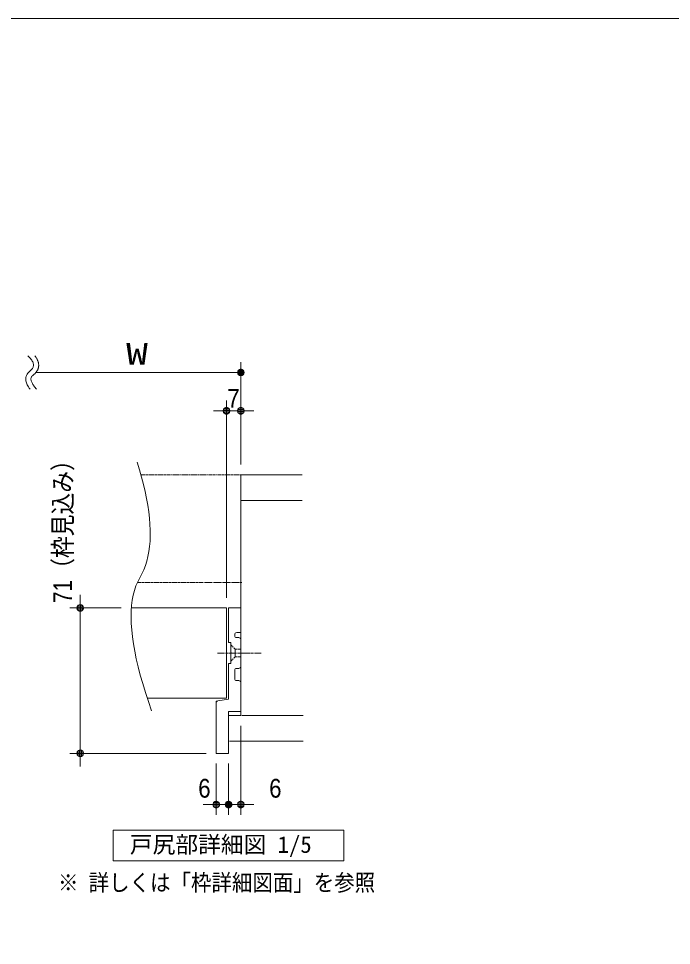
# Model space of a CAD drawing. Units: millimetres, scale not verified. Extents: x -6062 to 6062, y -3045 to 3045.
# Drawn here: x -2053 to -778, y 960 to 2770 of the extents above; entities that cross this region are included whole.
import ezdxf
from ezdxf.enums import TextEntityAlignment as Align

# ---------------------------------------------------------------- set-up
doc = ezdxf.new("R2010")
doc.units = ezdxf.units.MM
doc.header["$LTSCALE"] = 20
for name, pattern in [('CHAIN1', [8, 5, -1, 1, -1]), ('DASHED1', [1.8, 1.2, -0.6]), ('DOUBLE_CHAIN1', [8.8, 5, -1, 0.6, -0.6, 0.6, -1])]:
    doc.linetypes.add(name, pattern=pattern)
for name, color, linetype, lineweight in [('0-0_2寸法-1', 7, 'Continuous', 9), ('0-1_0', 7, 'Continuous', 9), ('0-2_2寸法-2', 7, 'Continuous', 9), ('0-3_2寸法-3', 7, 'Continuous', 9), ('0-4_1図面枠', 7, 'Continuous', 9), ('0-5_3一般', 7, 'Continuous', 9)]:
    doc.layers.add(name, color=color, linetype=linetype, lineweight=lineweight)
doc.styles.add('ＭＳ ゴシック', font='')
doc.styles.add('ＭＳ Ｐゴシック', font='')
doc.styles.get('ＭＳ ゴシック').set_extended_font_data('MS Gothic')
doc.styles.get('ＭＳ Ｐゴシック').set_extended_font_data('MS PGothic')

# ---------------------------------------------------------------- blocks, each defined once
blk = doc.blocks.new('グループ')
at = {"layer": '0-3_2寸法-3'}
blk.add_line((-4884, 40965.6), (-4852.1, 40920.9), dxfattribs=at)
for points in [[(-4936.6, 42220.9), (-4899.1, 42186.4), (-4865.2, 42152.5), (-4834.8, 42119), (-4807.9, 42086), (-4784.6, 42053.4), (-4764.8, 42021.4), (-4748.6, 41989.8), (-4735.9, 41958.7), (-4726.7, 41928), (-4721, 41897.8), (-4718.9, 41868.2), (-4720.3, 41838.9), (-4725.3, 41810.2), (-4733.8, 41781.9), (-4745.8, 41754.1), (-4761.3, 41726.8), (-4780.4, 41700), (-4803, 41673.6), (-4829.2, 41647.7), (-4858.8, 41622.3), (-4890, 41596.9), (-4917.9, 41570.5), (-4942.5, 41543), (-4963.9, 41514.6), (-4981.8, 41485.2), (-4996.5, 41454.7), (-5007.8, 41423.2), (-5015.8, 41390.7), (-5020.4, 41357.1), (-5021.8, 41322.6), (-5019.8, 41287), (-5014.5, 41250.4), (-5005.8, 41212.8), (-4993.8, 41174.2), (-4978.5, 41134.5), (-4959.9, 41093.8), (-4937.9, 41052.1), (-4912.7, 41009.4), (-4884, 40965.6)], [(-4660.3, 42220.9), (-4643, 42198.6), (-4626.8, 42176.4), (-4611.9, 42154.3), (-4598.1, 42132.3), (-4585.5, 42110.3), (-4574.1, 42088.4), (-4563.7, 42066.5), (-4554.4, 42044.9), (-4546, 42023.4), (-4538.6, 42002.1), (-4532.2, 41980.9), (-4526.7, 41959.9), (-4522.2, 41939.1), (-4518.7, 41918.4), (-4516.2, 41898), (-4514.6, 41877.6), (-4514, 41857.5), (-4514.3, 41837.5), (-4515.7, 41817.7), (-4518, 41798), (-4521.2, 41778.6), (-4525.5, 41759.2), (-4530.7, 41740.1), (-4536.9, 41721.1), (-4544, 41702.3), (-4552.2, 41683.7), (-4561.3, 41665.2), (-4571.3, 41646.9), (-4582.4, 41628.7), (-4594.4, 41610.7), (-4607.4, 41592.9), (-4621.3, 41575.3), (-4636.2, 41557.8), (-4652.1, 41540.5), (-4669, 41523.4), (-4686.8, 41506.4), (-4705.6, 41489.6), (-4725.4, 41473), (-4746.1, 41456.5)], [(-4746.1, 41456.5), (-4765.3, 41439.5), (-4781.5, 41421.6), (-4794.9, 41402.9), (-4805.4, 41383.2), (-4813, 41362.7), (-4817.7, 41341.3), (-4819.4, 41319), (-4818.3, 41295.8), (-4814.2, 41271.8), (-4807.3, 41246.8), (-4798, 41221.1), (-4786.7, 41194.5), (-4773.3, 41167.2), (-4758, 41139.1), (-4740.6, 41110.3), (-4721.2, 41080.7), (-4699.8, 41050.3), (-4676.4, 41019.1), (-4651, 40987.1), (-4623.6, 40954.4), (-4594.2, 40920.9)]]:
    blk.add_lwpolyline(points, dxfattribs=at)
blk = doc.blocks.new('グループ-1')
at = {"layer": '0-3_2寸法-3'}
for p, q in [((3490.1, 41639.8), (3269.9, 41639.8)), ((3487.7, 41643.8), (3272.3, 41643.8)), ((3485.2, 41647.8), (3274.8, 41647.8)), ((3482.7, 41651.8), (3277.3, 41651.8)), ((3479.3, 41655.8), (3280.7, 41655.8)), ((3475.9, 41659.8), (3284.1, 41659.8)), ((3472.5, 41663.8), (3287.5, 41663.8)), ((3468.7, 41667.8), (3291.3, 41667.8)), ((3464.1, 41671.8), (3295.9, 41671.8)), ((3459.4, 41675.8), (3300.6, 41675.8)), ((3454.7, 41679.8), (3305.3, 41679.8)), ((3448.1, 41683.8), (3311.9, 41683.8)), ((3441.6, 41687.8), (3318.4, 41687.8)), ((3433.8, 41691.8), (3326.2, 41691.8)), ((3424.2, 41695.8), (3335.8, 41695.8)), ((3411.1, 41699.8), (3348.9, 41699.8)), ((3383.2, 41703.8), (3376.8, 41703.8)), ((3380, 40376.9), (3380, 41976.9)), ((-4620, 41576.9), (3380, 41576.9)), ((3507, 41575.8), (3253, 41575.8)), ((3506.9, 41579.8), (3253.1, 41579.8)), ((3506.7, 41571.8), (3253.3, 41571.8)), ((3506.6, 41583.8), (3253.4, 41583.8)), ((3506.4, 41567.8), (3253.6, 41567.8)), ((3506.3, 41587.8), (3253.7, 41587.8)), ((3506.1, 41563.8), (3253.9, 41563.8)), ((3506, 41591.8), (3254, 41591.8)), ((3505.8, 41559.8), (3254.2, 41559.8)), ((3505.6, 41595.8), (3254.4, 41595.8)), ((3505.3, 41555.8), (3254.7, 41555.8)), ((3504.8, 41599.8), (3255.2, 41599.8)), ((3504.3, 41551.8), (3255.7, 41551.8)), ((3503.9, 41603.8), (3256.1, 41603.8)), ((3503.3, 41547.8), (3256.7, 41547.8)), ((3502.9, 41607.8), (3257.1, 41607.8)), ((3502.4, 41543.8), (3257.6, 41543.8)), ((3502, 41611.8), (3258, 41611.8)), ((3501.4, 41539.8), (3258.6, 41539.8)), ((3501, 41615.8), (3259, 41615.8)), ((3500.1, 41535.8), (3259.9, 41535.8)), ((3499.4, 41619.8), (3260.6, 41619.8)), ((3498.5, 41531.8), (3261.5, 41531.8)), ((3497.8, 41623.8), (3262.2, 41623.8)), ((3496.8, 41527.8), (3263.2, 41527.8)), ((3496.1, 41627.8), (3263.9, 41627.8)), ((3495.2, 41523.8), (3264.8, 41523.8)), ((3494.4, 41631.8), (3265.6, 41631.8)), ((3493.5, 41519.8), (3266.5, 41519.8)), ((3492.6, 41635.8), (3267.4, 41635.8)), ((3491.2, 41515.8), (3268.8, 41515.8)), ((3488.7, 41511.8), (3271.3, 41511.8)), ((3486.3, 41507.8), (3273.7, 41507.8)), ((3483.8, 41503.8), (3276.2, 41503.8)), ((3480.8, 41499.8), (3279.2, 41499.8)), ((3477.4, 41495.8), (3282.6, 41495.8)), ((3474, 41491.8), (3286, 41491.8)), ((3470.5, 41487.8), (3289.5, 41487.8)), ((3466.1, 41483.8), (3293.9, 41483.8)), ((3461.4, 41479.8), (3298.6, 41479.8)), ((3456.7, 41475.8), (3303.3, 41475.8)), ((3451, 41471.8), (3309, 41471.8)), ((3444.5, 41467.8), (3315.5, 41467.8)), ((3437.9, 41463.8), (3322.1, 41463.8)), ((3428.4, 41459.8), (3331.6, 41459.8)), ((3418.4, 41455.8), (3341.6, 41455.8)), ((3401.7, 41451.8), (3358.3, 41451.8))]:
    blk.add_line(p, q, dxfattribs=at)
blk.add_circle((3380, 41576.9), 127.1, dxfattribs=at)
blk.add_circle((3380, 41576.9), 127.1, dxfattribs=at)
blk.add_blockref('グループ', (0, 0), dxfattribs=at)
at = {"layer": '0-3_2寸法-3', "style": 'ＭＳ ゴシック', "width": 1.5}
blk.add_text('W', height=836.8, dxfattribs=at).set_placement((-1100.9, 41633.7), align=Align.BOTTOM_LEFT)
blk = doc.blocks.new('_Dot')
at = {"layer": '0-1_0'}
for p, q in [((-10, 0), (-20, 0)), ((9.78, 2), (-9.78, 2)), ((7.99, 6), (-7.99, 6)), ((9.16, -3.98), (-9.16, -3.98)), ((6, -7.98), (-6, -7.98))]:
    blk.add_line(p, q, dxfattribs=at)
for points in [[(10, 0), (9.92, 1.25), (9.69, 2.49), (9.3, 3.68), (8.76, 4.82), (8.09, 5.88), (7.29, 6.85), (6.37, 7.71), (5.36, 8.44), (4.26, 9.05), (3.09, 9.51), (1.87, 9.82), (0.63, 9.98), (-0.63, 9.98), (-1.87, 9.82), (-3.09, 9.51), (-4.26, 9.05), (-5.36, 8.44), (-6.37, 7.71), (-7.29, 6.85), (-8.09, 5.88), (-8.76, 4.82), (-9.3, 3.68), (-9.69, 2.49), (-9.92, 1.25), (-10, 0), (0, 0)], [(-10, 0), (-9.92, -1.25), (-9.69, -2.49), (-9.3, -3.68), (-8.76, -4.82), (-8.09, -5.88), (-7.29, -6.85), (-6.37, -7.71), (-5.36, -8.44), (-4.26, -9.05), (-3.09, -9.51), (-1.87, -9.82), (-0.63, -9.98), (0.63, -9.98), (1.87, -9.82), (3.09, -9.51), (4.26, -9.05), (5.36, -8.44), (6.37, -7.71), (7.29, -6.85), (8.09, -5.88), (8.76, -4.82), (9.3, -3.68), (9.69, -2.49), (9.92, -1.25), (10, 0), (0, 0)]]:
    blk.add_lwpolyline(points, close=True, dxfattribs=at)
blk = doc.blocks.new('グループ-28')
at = {"layer": '0-5_3一般', "linetype": 'DOUBLE_CHAIN1'}
for p, q in [((-523.1, 37576.9), (3420, 37576.9)), ((-655.4, 33376.9), (3420, 33376.9)), ((2988, 30936.9), (3156, 30768.9)), ((2988, 30296.9), (3156, 30464.9)), ((3156, 30768.9), (3156, 30464.9)), ((3156, 30768.9), (3380, 30768.9)), ((3156, 30464.9), (3380, 30464.9)), ((2486.8, 28748), (2420, 28736.9)), ((2420, 28669.1), (2420, 28736.9))]:
    blk.add_line(p, q, dxfattribs=at)
at = {"layer": '0-5_3一般'}
for p, q in [((3380, 37576.9), (5780, 37576.9)), ((3380, 37576.9), (3380, 36576.9)), ((3380, 37576.9), (3380, 36576.9)), ((3380, 36576.9), (3380, 28176.9)), ((2820, 32376.9), (-893.2, 32376.9)), ((2820, 28856.9), (2820, 32376.9)), ((3380, 32376.9), (2900, 32376.9)), ((2900, 32376.9), (2900, 31032.9)), ((3380, 32376.9), (3380, 31416.9)), ((3140, 31336.9), (3140, 31296.9)), ((3380, 31416.9), (3220, 31416.9)), ((3220, 31216.9), (3300, 31216.9)), ((2988, 31032.9), (2900, 31032.9)), ((2988, 30640.9), (2988, 31032.9)), ((3380, 31136.9), (3380, 30096.9)), ((3012, 30616.9), (2988, 30640.9)), ((3012, 30616.9), (2988, 30592.9)), ((2988, 30200.9), (2988, 30592.9)), ((2900, 30200.9), (2988, 30200.9)), ((2900, 30200.9), (2900, 28816.9)), ((3140, 29936.9), (3140, 29616.9)), ((3300, 30016.9), (3220, 30016.9)), ((3220, 29536.9), (3300, 29536.9)), ((3380, 29456.9), (3380, 28336.9)), ((2820, 28856.9), (-275.7, 28856.9)), ((-231.7, 28723.9), (-104.9, 28356.9)), ((2420, 28669.1), (2420, 26696.9)), ((2486.8, 28748), (2900, 28816.9)), ((3380, 28336.9), (2900, 28336.9)), ((2940, 27176.9), (5820, 27176.9)), ((3420, 27176.9), (5820, 27176.9))]:
    blk.add_line(p, q, dxfattribs=at)
at = {"layer": '0-5_3一般', "linetype": 'DASHED1'}
for p, q in [((3380, 36576.9), (5780, 36576.9)), ((2900, 28176.9), (3380, 28176.9)), ((3420, 28176.9), (5820, 28176.9))]:
    blk.add_line(p, q, dxfattribs=at)
at = {"layer": '0-5_3一般', "linetype": 'CHAIN1'}
for p, q in [((2471.2, 30616.9), (4175.8, 30616.9)), ((2954.3, 30616.9), (3442.3, 30616.9))]:
    blk.add_line(p, q, dxfattribs=at)
at = {"layer": '0-5_3一般'}
for points in [[(-672.9, 38076.9), (-580.1, 37775.6), (-496.5, 37482.2), (-422.1, 37196.7), (-356.9, 36919.1), (-300.9, 36649.5), (-254, 36387.7), (-216.4, 36133.9), (-188, 35887.9), (-168.7, 35649.9), (-158.6, 35419.8), (-157.8, 35197.6), (-166.1, 34983.3), (-183.6, 34776.9), (-210.3, 34578.5), (-246.2, 34387.9), (-291.3, 34205.3), (-345.5, 34030.5), (-409, 33863.7), (-481.7, 33704.8), (-563.5, 33553.8), (-644.5, 33401.1), (-714.6, 33237.1), (-773.7, 33061.9), (-821.8, 32875.3), (-859.1, 32677.5), (-885.4, 32468.4), (-900.7, 32248.1), (-905.1, 32016.4), (-898.6, 31773.5), (-881.1, 31519.3), (-852.7, 31253.8), (-813.4, 30977.1), (-763.1, 30689), (-701.9, 30389.7), (-629.7, 30079.1), (-546.7, 29757.2), (-452.6, 29424), (-347.7, 29079.6), (-231.7, 28723.9)], [(2900, 28336.9), (2900, 26696.9), (2420, 26696.9)]]:
    blk.add_lwpolyline(points, dxfattribs=at)
for centre, start, end in [((3220, 31336.9), 135, 180), ((3220, 31296.9), 180, 225), ((3220, 31336.9), 90, 135), ((3220, 31296.9), 225, 270), ((3300, 31136.9), 45, 90), ((3300, 31136.9), 0, 45), ((3300, 30096.9), 315, 0), ((3220, 29936.9), 135, 180), ((3220, 29936.9), 90, 135), ((3300, 30096.9), 270, 315), ((3220, 29616.9), 180, 225), ((3220, 29616.9), 225, 270), ((3300, 29456.9), 45, 90), ((3300, 29456.9), 0, 45), ((2500, 28669.1), 139.73116, 180), ((2500, 28669.1), 99.46232, 139.73116)]:
    blk.add_arc(centre, 80, start, end, dxfattribs=at)
blk = doc.blocks.new('グループ-32')
at = {"layer": '0-3_2寸法-3'}
blk.add_lwpolyline([(7400, 22496.9), (-1600, 22496.9), (-1600, 23696.9), (7400, 23696.9)], close=True, dxfattribs=at)
at = {"layer": '0-3_2寸法-3', "style": 'ＭＳ ゴシック'}
blk.add_text('戸尻部詳細図 1/5', height=650.9, dxfattribs=at).set_placement((-952.1, 22614.5), align=Align.BOTTOM_LEFT)
blk = doc.blocks.new('グループ-61')
at = {"layer": '0-4_1図面枠'}
blk.add_lwpolyline([(-80000, 55400), (80000, 55400), (80000, -55400), (-80000, -55400)], close=True, dxfattribs=at)
blk = doc.blocks.new('図面枠')
at = {"layer": '0-4_1図面枠'}
blk.add_blockref('グループ-61', (0, 0), dxfattribs=at)

msp = doc.modelspace()

# ---------------------------------------------------------------- linework, layer by layer
at = {"layer": '0-0_2寸法-1'}
for p, q in [((-1646.5, 1638.84), (-1646.5, 2023.84)), ((-1618.5, 1898.84), (-1618.5, 2023.84)), ((-1659.21, 2003.84), (-1671.92, 2003.84)), ((-1646.5, 2003.84), (-1618.5, 2003.84)), ((-1605.79, 2003.84), (-1593.08, 2003.84)), ((-1932.16, 1631.56), (-1932.16, 1644.27)), ((-1852.16, 1618.84), (-1952.16, 1618.84)), ((-1932.16, 1618.84), (-1932.16, 1334.84)), ((-1686.5, 1334.84), (-1952.16, 1334.84)), ((-1932.16, 1322.13), (-1932.16, 1309.42))]:
    msp.add_line(p, q, dxfattribs=at)
at = {"layer": '0-2_2寸法-2'}
for p, q in [((-1618.5, 1388.84), (-1618.5, 1214.84)), ((-1666.5, 1314.84), (-1666.5, 1214.84)), ((-1642.5, 1314.84), (-1642.5, 1214.84)), ((-1642.5, 1314.84), (-1642.5, 1214.84)), ((-1679.21, 1234.84), (-1691.92, 1234.84)), ((-1655.21, 1234.84), (-1667.92, 1234.84)), ((-1642.5, 1234.84), (-1666.5, 1234.84)), ((-1642.5, 1234.84), (-1618.5, 1234.84)), ((-1629.79, 1234.84), (-1617.08, 1234.84)), ((-1605.79, 1234.84), (-1593.08, 1234.84))]:
    msp.add_line(p, q, dxfattribs=at)

# ---------------------------------------------------------------- block references
at = {"layer": '0-0_2寸法-1', "xscale": 0.6356201, "yscale": 0.6356201}
msp.add_blockref('_Dot', (-1646.5, 2003.84), dxfattribs=at)
for p, rotation in [((-1618.5, 2003.84), 180), ((-1932.16, 1618.84), 270), ((-1932.16, 1334.84), 90)]:
    msp.add_blockref('_Dot', p, dxfattribs=dict(at, rotation=rotation))
at = {"layer": '0-2_2寸法-2', "xscale": 0.6356201, "yscale": 0.6356201}
for p in [(-1666.5, 1234.84), (-1642.5, 1234.84)]:
    msp.add_blockref('_Dot', p, dxfattribs=at)
at = {"layer": '0-2_2寸法-2', "xscale": 0.6356201, "yscale": 0.6356201, "rotation": 180}
for p in [(-1642.5, 1234.84), (-1618.5, 1234.84)]:
    msp.add_blockref('_Dot', p, dxfattribs=at)
at = {"layer": '0-3_2寸法-3', "xscale": 0.05, "yscale": 0.05}
for name in ['グループ-1', 'グループ-32']:
    msp.add_blockref(name, (-1787.5, 0), dxfattribs=at)
at = {"layer": '0-4_1図面枠', "xscale": 0.05, "yscale": 0.05}
msp.add_blockref('図面枠', (-1787.5, 0), dxfattribs=at)
at = {"layer": '0-5_3一般', "xscale": 0.05, "yscale": 0.05}
msp.add_blockref('グループ-28', (-1787.5, 0), dxfattribs=at)

# ---------------------------------------------------------------- texts
at = {"layer": '0-0_2寸法-1', "style": 'ＭＳ Ｐゴシック', "width": 0.9}
msp.add_text('7', height=36.66, dxfattribs=at).set_placement((-1644.9, 1998.79), align=Align.BOTTOM_LEFT)
at = {"layer": '0-0_2寸法-1', "style": 'ＭＳ Ｐゴシック', "width": 0.85}
msp.add_text('71（枠見込み）', height=36.69, rotation=90, dxfattribs=at).set_placement((-1936.94, 1628.33), align=Align.BOTTOM_LEFT)
at = {"layer": '0-2_2寸法-2', "style": 'ＭＳ Ｐゴシック', "width": 0.9}
for p in [(-1701.65, 1237.32), (-1563.12, 1237.32)]:
    msp.add_text('6', height=36.66, dxfattribs=at).set_placement(p, align=Align.BOTTOM_LEFT)
at = {"layer": '0-3_2寸法-3', "style": 'ＭＳ ゴシック', "width": 0.9}
msp.add_text('※ 詳しくは「枠詳細図面」を参照', height=32.55, dxfattribs=at).set_placement((-1975.54, 1056.36), align=Align.BOTTOM_LEFT)

doc.saveas('drawing.dxf')
